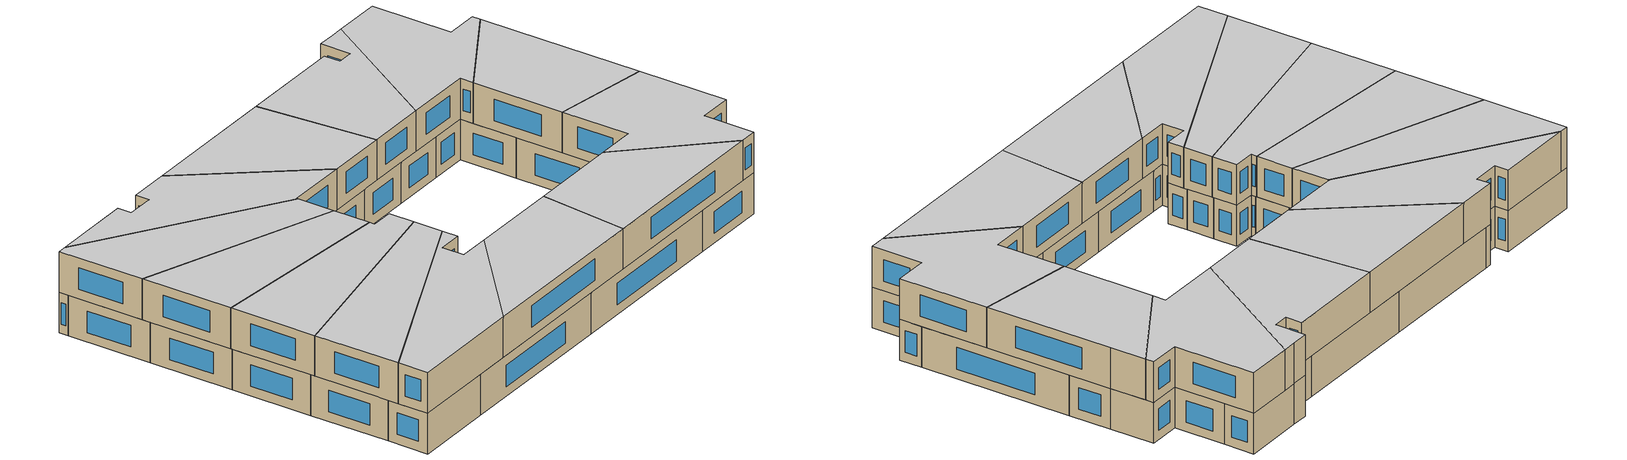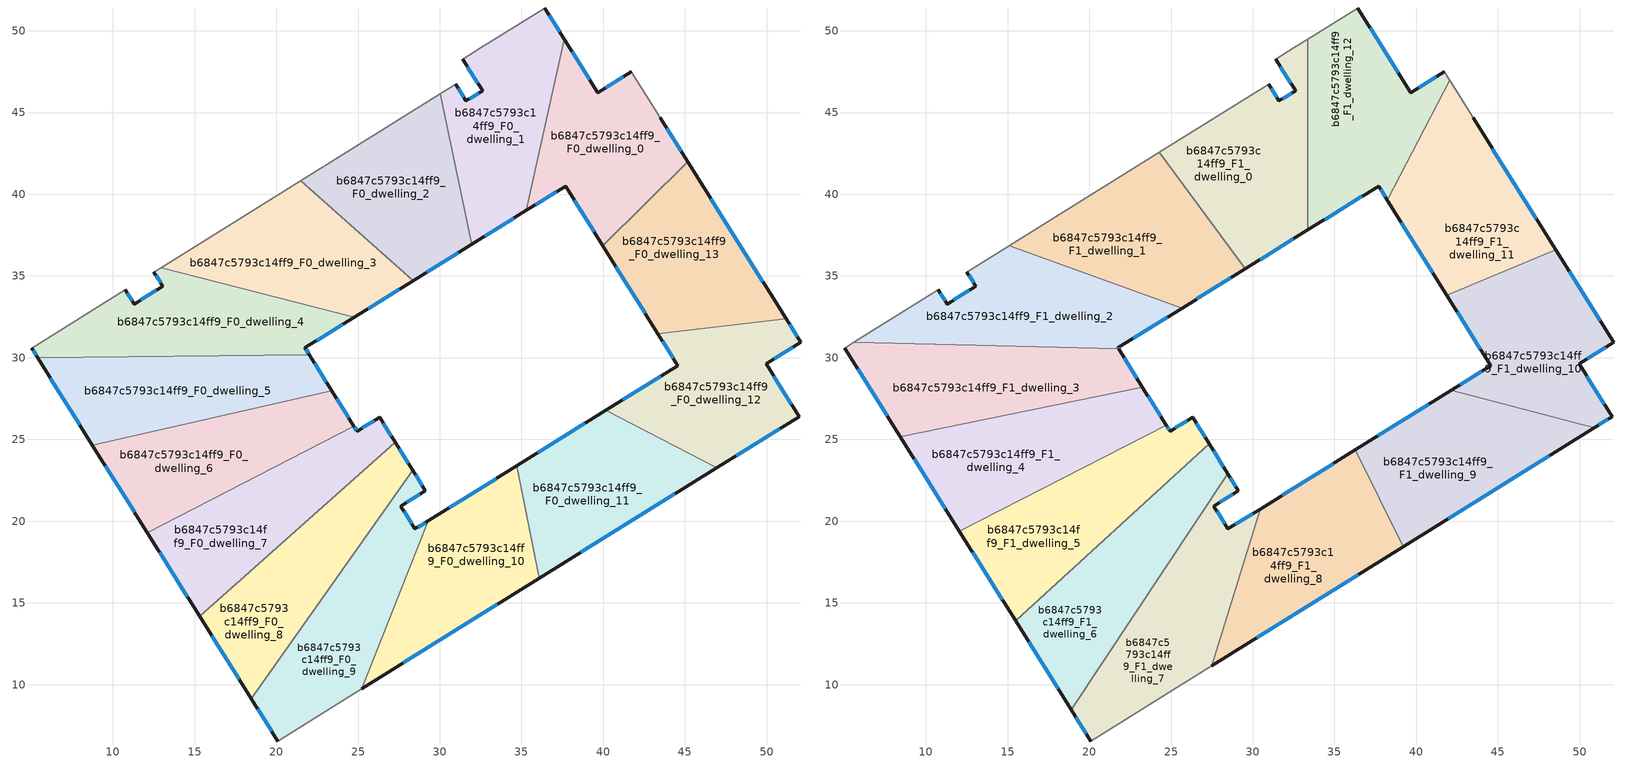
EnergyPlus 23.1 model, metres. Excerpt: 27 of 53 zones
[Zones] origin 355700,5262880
b6847c5793c14ff9_F0_dwelling_0
 floor ground (EU_floor_Construction): 41.71,47.49 43.48,44.68 45.17,41.99 39.98,36.84 37.69,40.5 35.31,39.02 37.62,49.5 39.67,46.22 z0
 wall outside (EU_wall_Construction): 45.17,41.99 43.48,44.68 / 35.31,39.02 37.69,40.5 39.98,36.84 / 41.71,47.49 39.67,46.22 37.62,49.5 z0:3
 wall adiabatic (EU_wall_Construction): 43.48,44.68 41.71,47.49 z0:3
 wall to b6847c5793c14ff9_F0_dwelling_13 (EU_wall_Construction): 39.98,36.84 45.17,41.99 z0:3
 wall to b6847c5793c14ff9_F0_dwelling_1 (EU_wall_Construction): 37.62,49.5 35.31,39.02 z0:3
 window (EU_Window_Construction): 44.77,42.62 43.88,44.05 / 38.23,39.64 39.45,37.7 / 35.87,39.37 37.13,40.15 / 39.19,46.99 38.1,48.73 / 41.23,47.2 40.15,46.52 z0.7:2.3
b6847c5793c14ff9_F0_dwelling_1
 floor ground (EU_floor_Construction): 36.43,51.39 37.62,49.5 35.31,39.02 31.97,36.94 30.02,46.13 30.97,46.72 31.61,45.71 32.62,46.33 31.4,48.27 32.52,48.96 z0
 wall outside (EU_wall_Construction): 31.4,48.27 32.62,46.33 31.61,45.71 30.97,46.72 / 37.62,49.5 36.43,51.39 / 31.97,36.94 35.31,39.02 z0:3
 wall adiabatic (EU_wall_Construction): 36.43,51.39 32.52,48.96 31.4,48.27 / 30.97,46.72 30.02,46.13 z0:3
 wall to b6847c5793c14ff9_F0_dwelling_2 (EU_wall_Construction): 30.02,46.13 31.97,36.94 z0:3
 window (EU_Window_Construction): 32.38,46.18 31.84,45.85 / 31.68,47.81 32.33,46.78 / 37.34,49.94 36.71,50.95 / 32.75,37.43 34.52,38.53 / 31.46,45.95 31.12,46.49 z0.7:2.3
b6847c5793c14ff9_F0_dwelling_10
 floor ground (EU_floor_Construction): 34.73,23.4 36.08,16.5 25.22,9.74 29.31,20.04 z0
 wall outside (EU_wall_Construction): 34.73,23.4 29.31,20.04 / 25.22,9.74 36.08,16.5 z0:3
 wall to b6847c5793c14ff9_F0_dwelling_11 (EU_wall_Construction): 36.08,16.5 34.73,23.4 z0:3
 wall to b6847c5793c14ff9_F0_dwelling_9 (EU_wall_Construction): 29.31,20.04 25.22,9.74 z0:3
 window (EU_Window_Construction): 33.45,22.61 30.58,20.82 / 27.77,11.33 33.53,14.91 z0.7:2.3
b6847c5793c14ff9_F0_dwelling_11
 floor ground (EU_floor_Construction): 46.94,23.26 36.08,16.5 34.73,23.4 40.16,26.77 z0
 wall outside (EU_wall_Construction): 40.16,26.77 34.73,23.4 / 36.08,16.5 46.94,23.26 z0:3
 wall to b6847c5793c14ff9_F0_dwelling_12 (EU_wall_Construction): 46.94,23.26 40.16,26.77 z0:3
 window (EU_Window_Construction): 38.88,25.98 36,24.19 / 38.63,18.09 44.39,21.67 z0.7:2.3
 ceiling adiabatic (EU_roof_Construction): 46.94,23.26 40.16,26.77 36.28,24.37 39.2,18.44 z3
b6847c5793c14ff9_F0_dwelling_12
 floor ground (EU_floor_Construction): 51.19,32.38 52.09,30.94 49.97,29.62 51.99,26.4 46.94,23.26 40.16,26.77 44.57,29.51 43.35,31.46 z0
 wall outside (EU_wall_Construction): 46.94,23.26 51.99,26.4 49.97,29.62 52.09,30.94 51.19,32.38 / 43.35,31.46 44.57,29.51 40.16,26.77 z0:3
 wall to b6847c5793c14ff9_F0_dwelling_13 (EU_wall_Construction): 51.19,32.38 43.35,31.46 z0:3
 window (EU_Window_Construction): 51.51,27.16 50.45,28.87 / 48.13,24 50.8,25.66 / 43.53,28.87 41.19,27.41 / 43.64,31 44.28,29.97 / 51.88,31.28 51.4,32.04 / 50.47,29.93 51.59,30.63 z0.7:2.3
 ceiling adiabatic (EU_roof_Construction): 50.9,25.73 42.14,28 40.16,26.77 46.94,23.26 z3
b6847c5793c14ff9_F0_dwelling_13
 floor ground (EU_floor_Construction): 45.17,41.99 51.19,32.38 43.35,31.46 39.98,36.84 z0
 wall outside (EU_wall_Construction): 39.98,36.84 43.35,31.46 / 51.19,32.38 45.17,41.99 z0:3
 window (EU_Window_Construction): 40.77,35.57 42.56,32.72 / 49.77,34.64 46.58,39.73 z0.7:2.3
b6847c5793c14ff9_F0_dwelling_2
 floor ground (EU_floor_Construction): 30.02,46.13 31.97,36.94 28.37,34.71 21.48,40.82 z0
 wall outside (EU_wall_Construction): 28.37,34.71 31.97,36.94 z0:3
 wall adiabatic (EU_wall_Construction): 30.02,46.13 21.48,40.82 z0:3
 wall to b6847c5793c14ff9_F0_dwelling_3 (EU_wall_Construction): 21.49,40.82 28.37,34.71 z0:3
 window (EU_Window_Construction): 29.22,35.24 31.12,36.42 z0.7:2.3
 ceiling adiabatic (EU_roof_Construction): 31.97,36.94 30.02,46.13 21.48,40.82 28.37,34.71 z3
b6847c5793c14ff9_F0_dwelling_3
 floor ground (EU_floor_Construction): 28.37,34.71 24.77,32.48 12.95,35.5 21.48,40.82 z0
 wall outside (EU_wall_Construction): 24.77,32.48 28.37,34.71 z0:3
 wall to b6847c5793c14ff9_F0_dwelling_4 (EU_wall_Construction): 12.95,35.5 24.77,32.48 z0:3
 wall adiabatic (EU_wall_Construction): 21.48,40.82 12.95,35.5 z0:3
 window (EU_Window_Construction): 25.62,33 27.53,34.19 z0.7:2.3
b6847c5793c14ff9_F0_dwelling_4
 floor ground (EU_floor_Construction): 24.77,32.48 21.75,30.61 22.03,30.17 5.4,30.01 5.03,30.58 10.76,34.15 11.3,33.28 13.06,34.37 12.52,35.24 12.95,35.5 z0
 wall outside (EU_wall_Construction): 22.03,30.17 21.75,30.61 24.77,32.48 / 5.03,30.58 5.4,30.01 / 12.52,35.24 13.06,34.37 11.3,33.28 10.76,34.15 z0:3
 wall adiabatic (EU_wall_Construction): 12.95,35.5 12.52,35.24 / 10.76,34.15 5.03,30.58 z0:3
 wall to b6847c5793c14ff9_F0_dwelling_5 (EU_wall_Construction): 5.4,30.01 22.03,30.17 z0:3
 window (EU_Window_Construction): 22.46,31.05 24.06,32.04 / 21.96,30.27 21.82,30.5 / 5.12,30.45 5.31,30.15 / 11.17,33.48 10.89,33.94 / 12.65,34.11 11.71,33.53 / 12.65,35.03 12.93,34.57 z0.7:2.3
b6847c5793c14ff9_F0_dwelling_5
 floor ground (EU_floor_Construction): 22.03,30.17 23.39,27.99 8.76,24.65 5.4,30.01 z0
 wall outside (EU_wall_Construction): 23.39,27.99 22.03,30.17 / 5.4,30.01 8.76,24.65 z0:3
 wall to b6847c5793c14ff9_F0_dwelling_6 (EU_wall_Construction): 8.76,24.65 23.39,27.99 z0:3
 window (EU_Window_Construction): 23.07,28.5 22.35,29.66 / 6.18,28.75 7.97,25.91 z0.7:2.3
b6847c5793c14ff9_F0_dwelling_6
 floor ground (EU_floor_Construction): 23.39,27.99 24.75,25.82 12.11,19.29 8.76,24.65 z0
 wall outside (EU_wall_Construction): 24.75,25.82 23.39,27.99 / 8.76,24.65 12.11,19.29 z0:3
 wall to b6847c5793c14ff9_F0_dwelling_7 (EU_wall_Construction): 12.11,19.29 24.75,25.82 z0:3
 window (EU_Window_Construction): 24.43,26.33 23.71,27.48 / 9.54,23.39 11.33,20.55 z0.7:2.3
b6847c5793c14ff9_F0_dwelling_7
 floor ground (EU_floor_Construction): 26.32,26.36 27.27,24.84 15.31,14.19 12.11,19.29 24.75,25.82 24.94,25.5 z0
 wall outside (EU_wall_Construction): 27.27,24.84 26.32,26.36 24.94,25.5 24.75,25.82 / 12.11,19.29 15.31,14.19 z0:3
 wall to b6847c5793c14ff9_F0_dwelling_8 (EU_wall_Construction): 15.31,14.19 27.27,24.84 z0:3
 window (EU_Window_Construction): 24.9,25.57 24.79,25.74 / 26,26.16 25.27,25.7 / 27.05,25.2 26.54,26 / 12.87,18.09 14.56,15.39 z0.7:2.3
b6847c5793c14ff9_F0_dwelling_8
 floor ground (EU_floor_Construction): 27.27,24.84 28.34,23.13 18.48,9.13 15.31,14.19 z0
 wall outside (EU_wall_Construction): 28.34,23.13 27.27,24.84 / 15.31,14.19 18.48,9.13 z0:3
 wall to b6847c5793c14ff9_F0_dwelling_9 (EU_wall_Construction): 18.48,9.13 28.34,23.13 z0:3
 window (EU_Window_Construction): 28.09,23.53 27.52,24.44 / 16.05,13 17.73,10.32 z0.7:2.3
b6847c5793c14ff9_F0_dwelling_9
 floor ground (EU_floor_Construction): 28.34,23.13 29.13,21.86 27.61,20.92 28.48,19.52 29.31,20.04 25.22,9.74 20.1,6.55 18.48,9.13 z0
 wall outside (EU_wall_Construction): 29.31,20.04 28.48,19.52 27.61,20.92 29.13,21.86 28.34,23.13 / 18.48,9.13 20.1,6.55 z0:3
 wall adiabatic (EU_wall_Construction): 20.1,6.55 25.22,9.74 z0:3
 window (EU_Window_Construction): 28.94,22.16 28.52,22.83 / 27.97,21.14 28.77,21.64 / 28.28,19.85 27.82,20.59 / 29.12,19.91 28.68,19.64 / 18.86,8.53 19.72,7.16 z0.7:2.3
b6847c5793c14ff9_F1_dwelling_0
 floor adiabatic (EU_floor_Construction): 30.02,46.13 31.96,36.94 29.55,35.45 24.28,42.56 z3
 floor to b6847c5793c14ff9_F0_dwelling_1 (EU_floor_Construction): 33.38,49.49 33.38,37.82 31.96,36.94 30.02,46.13 30.97,46.72 31.61,45.71 32.62,46.33 31.4,48.27 32.52,48.96 z3
 wall outside (EU_wall_Construction): 31.4,48.27 32.62,46.33 31.61,45.71 30.97,46.72 / 29.55,35.45 33.38,37.82 z3:6
 wall adiabatic (EU_wall_Construction): 33.38,49.49 32.52,48.96 31.4,48.27 / 30.97,46.72 24.28,42.56 z3:6
 wall to b6847c5793c14ff9_F1_dwelling_12 (EU_wall_Construction): 33.38,37.82 33.38,49.49 z3:6
 wall to b6847c5793c14ff9_F1_dwelling_1 (EU_wall_Construction): 24.28,42.56 29.55,35.45 z3:6
 window (EU_Window_Construction): 32.38,46.18 31.84,45.85 / 31.68,47.81 32.33,46.78 / 30.45,36 32.48,37.26 / 31.46,45.95 31.12,46.49 z3.7:5.3
 ceiling to b6847c5793c14ff9_F2_dwelling_0 (EU_floor_Construction): 33.38,37.82 33.38,49.49 32.52,48.96 31.4,48.27 32.62,46.33 31.61,45.71 30.97,46.72 24.28,42.56 29.55,35.45 z6
b6847c5793c14ff9_F1_dwelling_1
 floor to b6847c5793c14ff9_F0_dwelling_3 (EU_floor_Construction): 28.37,34.71 25.68,33.04 15.09,36.84 21.49,40.82 z3
 floor adiabatic (EU_floor_Construction): 24.28,42.56 29.55,35.45 28.37,34.71 21.49,40.82 z3
 wall outside (EU_wall_Construction): 25.68,33.04 29.55,35.45 z3:6
 wall to b6847c5793c14ff9_F1_dwelling_2 (EU_wall_Construction): 15.09,36.84 25.68,33.04 z3:6
 wall adiabatic (EU_wall_Construction): 24.28,42.56 15.09,36.84 z3:6
 window (EU_Window_Construction): 26.59,33.6 28.64,34.88 z3.7:5.3
 ceiling to b6847c5793c14ff9_F2_dwelling_1 (EU_floor_Construction): 29.55,35.45 24.28,42.56 15.09,36.84 25.68,33.04 z6
b6847c5793c14ff9_F1_dwelling_10
 floor to b6847c5793c14ff9_F0_dwelling_12 (EU_floor_Construction): 51.19,32.38 52.09,30.94 49.97,29.62 51.99,26.4 50.9,25.73 42.14,28 44.57,29.51 43.35,31.46 z3
 floor to b6847c5793c14ff9_F0_dwelling_13 (EU_floor_Construction): 48.53,36.62 51.19,32.38 43.35,31.46 41.87,33.83 z3
 wall outside (EU_wall_Construction): 50.9,25.73 51.99,26.4 49.97,29.62 52.09,30.94 48.53,36.62 / 41.86,33.83 44.57,29.51 42.14,28 z3:6
 wall to b6847c5793c14ff9_F1_dwelling_9 (EU_wall_Construction): 42.14,28 50.9,25.73 z3:6
 wall to b6847c5793c14ff9_F1_dwelling_11 (EU_wall_Construction): 48.53,36.62 41.86,33.83 z3:6
 window (EU_Window_Construction): 51.51,27.16 50.45,28.87 / 51.16,25.89 51.73,26.24 / 44,29.16 42.71,28.36 / 42.5,32.81 43.93,30.52 / 51.26,32.27 49.37,35.28 / 50.47,29.93 51.59,30.63 z3.7:5.3
 ceiling to b6847c5793c14ff9_F2_dwelling_10 (EU_floor_Construction): 51.99,26.4 49.97,29.62 52.09,30.94 48.53,36.62 41.86,33.83 44.57,29.51 42.14,28 50.9,25.73 z6
b6847c5793c14ff9_F1_dwelling_11
 floor to b6847c5793c14ff9_F0_dwelling_0 (EU_floor_Construction): 43.48,44.68 45.17,41.99 39.98,36.84 38.24,39.63 42.05,46.96 z3
 floor to b6847c5793c14ff9_F0_dwelling_13 (EU_floor_Construction): 45.17,41.99 48.53,36.62 41.87,33.83 39.98,36.84 z3
 wall outside (EU_wall_Construction): 38.24,39.63 41.86,33.83 / 48.53,36.62 43.48,44.68 z3:6
 wall to b6847c5793c14ff9_F1_dwelling_12 (EU_wall_Construction): 42.05,46.96 38.24,39.63 z3:6
 wall adiabatic (EU_wall_Construction): 43.48,44.68 42.05,46.96 z3:6
 window (EU_Window_Construction): 39.09,38.27 41.01,35.19 / 47.35,38.51 44.67,42.79 z3.7:5.3
 ceiling to b6847c5793c14ff9_F2_dwelling_11 (EU_floor_Construction): 48.53,36.62 43.48,44.68 42.05,46.96 38.24,39.63 41.86,33.83 z6
b6847c5793c14ff9_F1_dwelling_12
 floor to b6847c5793c14ff9_F0_dwelling_1 (EU_floor_Construction): 36.43,51.39 37.62,49.49 35.31,39.02 33.38,37.82 33.38,49.49 z3
 floor to b6847c5793c14ff9_F0_dwelling_0 (EU_floor_Construction): 41.71,47.49 42.05,46.96 38.24,39.63 37.69,40.5 35.31,39.02 37.62,49.49 39.67,46.22 z3
 wall outside (EU_wall_Construction): 41.71,47.49 39.67,46.22 36.43,51.39 / 33.38,37.82 37.69,40.5 38.24,39.63 z3:6
 wall adiabatic (EU_wall_Construction): 42.05,46.96 41.71,47.49 / 36.43,51.39 33.38,49.49 z3:6
 window (EU_Window_Construction): 41.23,47.2 40.15,46.52 / 37.82,40.29 38.11,39.83 / 34.39,38.45 36.68,39.87 / 38.91,47.44 37.19,50.18 z3.7:5.3
 ceiling to b6847c5793c14ff9_F2_dwelling_12 (EU_floor_Construction): 38.24,39.63 42.05,46.96 41.71,47.49 39.67,46.22 36.43,51.39 33.38,49.49 33.38,37.82 37.69,40.5 z6
b6847c5793c14ff9_F1_dwelling_2
 floor to b6847c5793c14ff9_F0_dwelling_4 (EU_floor_Construction): 24.77,32.48 21.75,30.61 21.79,30.55 5.6,30.94 10.76,34.15 11.3,33.28 13.06,34.37 12.52,35.24 12.95,35.5 z3
 floor to b6847c5793c14ff9_F0_dwelling_3 (EU_floor_Construction): 25.68,33.04 24.77,32.48 12.95,35.5 15.09,36.84 z3
 wall outside (EU_wall_Construction): 21.79,30.55 21.75,30.61 25.68,33.04 / 12.52,35.24 13.06,34.37 11.3,33.28 10.76,34.15 z3:6
 wall adiabatic (EU_wall_Construction): 15.09,36.84 12.52,35.24 / 10.76,34.15 5.6,30.94 z3:6
 wall to b6847c5793c14ff9_F1_dwelling_3 (EU_wall_Construction): 5.6,30.94 21.79,30.55 z3:6
 window (EU_Window_Construction): 22.68,31.18 24.76,32.47 / 21.78,30.56 21.76,30.59 / 11.17,33.48 10.89,33.94 / 12.65,34.11 11.71,33.53 / 12.65,35.03 12.93,34.57 z3.7:5.3
 ceiling to b6847c5793c14ff9_F2_dwelling_2 (EU_floor_Construction): 25.68,33.04 15.09,36.84 12.52,35.24 13.06,34.37 11.3,33.28 10.76,34.15 5.6,30.94 21.79,30.55 21.75,30.61 z6
b6847c5793c14ff9_F1_dwelling_3
 floor to b6847c5793c14ff9_F0_dwelling_5 (EU_floor_Construction): 22.03,30.17 23.25,28.21 8.43,25.17 5.4,30.01 z3
 floor to b6847c5793c14ff9_F0_dwelling_4 (EU_floor_Construction): 21.79,30.55 22.03,30.17 5.4,30.01 5.03,30.58 5.6,30.94 z3
 wall outside (EU_wall_Construction): 23.25,28.21 21.79,30.55 / 5.03,30.58 8.43,25.17 z3:6
 wall to b6847c5793c14ff9_F1_dwelling_4 (EU_wall_Construction): 8.43,25.17 23.25,28.21 z3:6
 wall adiabatic (EU_wall_Construction): 5.6,30.94 5.03,30.58 z3:6
 window (EU_Window_Construction): 22.91,28.76 22.13,30 / 5.83,29.31 7.63,26.44 z3.7:5.3
 ceiling to b6847c5793c14ff9_F2_dwelling_3 (EU_floor_Construction): 23.25,28.21 21.79,30.55 5.6,30.94 5.03,30.58 8.43,25.17 z6
b6847c5793c14ff9_F1_dwelling_4
 floor to b6847c5793c14ff9_F0_dwelling_6 (EU_floor_Construction): 23.39,27.99 24.72,25.86 12.05,19.4 8.76,24.65 z3
 floor to b6847c5793c14ff9_F0_dwelling_5 (EU_floor_Construction): 23.25,28.21 23.39,27.99 8.76,24.65 8.43,25.17 z3
 wall outside (EU_wall_Construction): 24.72,25.86 23.25,28.21 / 8.43,25.17 12.05,19.4 z3:6
 wall to b6847c5793c14ff9_F1_dwelling_5 (EU_wall_Construction): 12.05,19.4 24.72,25.86 z3:6
 window (EU_Window_Construction): 24.37,26.41 23.6,27.65 / 9.28,23.81 11.2,20.75 z3.7:5.3
 ceiling to b6847c5793c14ff9_F2_dwelling_4 (EU_floor_Construction): 24.72,25.86 23.25,28.21 8.43,25.17 12.05,19.4 z6
b6847c5793c14ff9_F1_dwelling_5
 floor to b6847c5793c14ff9_F0_dwelling_7 (EU_floor_Construction): 26.32,26.36 27.27,24.84 15.31,14.19 12.11,19.29 24.75,25.82 24.94,25.5 z3
 floor to b6847c5793c14ff9_F0_dwelling_6 (EU_floor_Construction): 24.72,25.86 24.75,25.82 12.11,19.29 12.05,19.4 z3
 floor to b6847c5793c14ff9_F0_dwelling_8 (EU_floor_Construction): 27.27,24.84 27.33,24.74 15.49,13.91 15.31,14.19 z3
 wall outside (EU_wall_Construction): 27.33,24.74 26.32,26.36 24.94,25.5 24.72,25.86 / 12.05,19.4 15.49,13.91 z3:6
 wall to b6847c5793c14ff9_F1_dwelling_6 (EU_wall_Construction): 15.49,13.91 27.33,24.74 z3:6
 window (EU_Window_Construction): 24.89,25.59 24.77,25.78 / 26,26.16 25.27,25.7 / 27.09,25.12 26.56,25.98 / 12.86,18.11 14.68,15.19 z3.7:5.3
 ceiling to b6847c5793c14ff9_F2_dwelling_5 (EU_floor_Construction): 27.33,24.74 26.32,26.36 24.94,25.5 24.72,25.86 12.05,19.4 15.49,13.91 z6
b6847c5793c14ff9_F1_dwelling_6
 floor to b6847c5793c14ff9_F0_dwelling_8 (EU_floor_Construction): 27.33,24.74 28.34,23.13 18.48,9.13 15.49,13.91 z3
 floor to b6847c5793c14ff9_F0_dwelling_9 (EU_floor_Construction): 28.34,23.13 28.48,22.9 18.9,8.46 18.48,9.13 z3
 wall outside (EU_wall_Construction): 28.48,22.9 27.33,24.74 / 15.49,13.91 18.9,8.46 z3:6
 wall to b6847c5793c14ff9_F1_dwelling_7 (EU_wall_Construction): 18.9,8.46 28.48,22.9 z3:6
 window (EU_Window_Construction): 28.21,23.33 27.6,24.31 / 16.29,12.63 18.1,9.74 z3.7:5.3
 ceiling to b6847c5793c14ff9_F2_dwelling_6 (EU_floor_Construction): 18.9,8.46 28.48,22.9 27.33,24.74 15.49,13.91 z6
b6847c5793c14ff9_F1_dwelling_7
 floor to b6847c5793c14ff9_F0_dwelling_9 (EU_floor_Construction): 28.48,22.9 29.13,21.86 27.61,20.92 28.48,19.52 29.31,20.03 25.22,9.74 20.1,6.55 18.9,8.46 z3
 floor to b6847c5793c14ff9_F0_dwelling_10 (EU_floor_Construction): 30.45,20.74 27.5,11.16 25.22,9.74 29.31,20.03 z3
 wall outside (EU_wall_Construction): 30.45,20.74 28.48,19.52 27.61,20.92 29.13,21.86 28.48,22.9 / 18.9,8.46 20.1,6.55 z3:6
 wall to b6847c5793c14ff9_F1_dwelling_8 (EU_wall_Construction): 27.5,11.16 30.45,20.74 z3:6
 wall adiabatic (EU_wall_Construction): 20.1,6.55 27.5,11.16 z3:6
 window (EU_Window_Construction): 28.98,22.11 28.63,22.65 / 27.97,21.14 28.77,21.64 / 28.28,19.85 27.82,20.59 / 29.99,20.45 28.94,19.81 / 19.18,8.01 19.82,7 z3.7:5.3
 ceiling to b6847c5793c14ff9_F2_dwelling_7 (EU_floor_Construction): 27.5,11.16 30.45,20.74 28.48,19.52 27.61,20.92 29.13,21.86 28.48,22.9 18.9,8.46 20.1,6.55 z6
b6847c5793c14ff9_F1_dwelling_8
 floor to b6847c5793c14ff9_F0_dwelling_10 (EU_floor_Construction): 34.73,23.4 36.08,16.5 27.5,11.16 30.45,20.74 z3
 floor to b6847c5793c14ff9_F0_dwelling_11 (EU_floor_Construction): 36.28,24.37 39.2,18.44 36.08,16.5 34.73,23.4 z3
 wall outside (EU_wall_Construction): 36.28,24.37 30.45,20.74 / 27.5,11.16 39.2,18.44 z3:6
 wall to b6847c5793c14ff9_F1_dwelling_9 (EU_wall_Construction): 39.2,18.44 36.28,24.37 z3:6
 window (EU_Window_Construction): 34.91,23.52 31.82,21.59 / 30.25,12.87 36.45,16.73 z3.7:5.3
 ceiling to b6847c5793c14ff9_F2_dwelling_8 (EU_floor_Construction): 39.2,18.44 36.28,24.37 30.45,20.74 27.5,11.16 z6
b6847c5793c14ff9_F1_dwelling_9
 floor adiabatic (EU_floor_Construction): 50.9,25.73 39.2,18.44 36.28,24.37 42.14,28 z3
 wall outside (EU_wall_Construction): 42.14,28 36.28,24.37 / 39.2,18.44 50.9,25.73 z3:6
 window (EU_Window_Construction): 40.76,27.15 37.66,25.22 / 41.95,20.15 48.15,24.02 z3.7:5.3
 ceiling to b6847c5793c14ff9_F2_dwelling_9 (EU_floor_Construction): 50.9,25.73 42.14,28 36.28,24.37 39.2,18.44 z6
[Building]
EU S2 Campaign: North Axis=0; Terrain=City; Solar Distribution=FullExterior
[Site:Location]
Budapest.Ferenc.Liszt.Intl.AP: Latitude=47.437; Longitude=19.256; Time Zone=1; Elevation=185
[SizingPeriod:WeatherFileDays]
AnnualSizingPeriod: Begin Month=1; Begin Day of Month=1; End Month=12; End Day of Month=31; Day of Week for Start Day=Monday; Use Weather File Daylight Saving Period=No; Use Weather File Rain and Snow Indicators=No
[MATERIAL]
EU_InternalMass_Material: Roughness=MediumRough; Thickness=0.1; Conductivity=1; Density=1800; Specific Heat=900; Thermal Absorptance=0.9; Solar Absorptance=0.7; Visible Absorptance=0.7
[MATERIAL:NOMASS] Roughness=MediumRough; Thermal Absorptance=0.9; Solar Absorptance=0.7; Visible Absorptance=0.7
Name | Thermal Resistance
EU_wall_NoMass | 0.832559
EU_roof_NoMass | 1.39638
EU_floor_NoMass | 0.872794
[WINDOWMATERIAL:SIMPLEGLAZINGSYSTEM]
EU_Window_SimpleGlazing: UFactor=2.79869; Solar Heat Gain Coefficient=0.75; Visible Transmittance=0.75
[CONSTRUCTION]
EU_wall_Construction: EU_wall_NoMass
EU_roof_Construction: EU_roof_NoMass
EU_floor_Construction: EU_floor_NoMass
EU_Window_Construction: EU_Window_SimpleGlazing
EU_InternalMass_Construction: EU_InternalMass_Material
[ZONE] Type=1; Multiplier=1; Ceiling Height=autocalculate; Floor Area=autocalculate; Part of Total Floor Area=Yes
Name | Volume
b6847c5793c14ff9_F0_dwelling_0 | 189.099
b6847c5793c14ff9_F1_dwelling_0; b6847c5793c14ff9_F1_dwelling_10; b6847c5793c14ff9_F1_dwelling_5 | 203.65
b6847c5793c14ff9_F0_dwelling_1 | 189.118
b6847c5793c14ff9_F1_dwelling_1 | 203.659
b6847c5793c14ff9_F0_dwelling_10 | 189.131
b6847c5793c14ff9_F0_dwelling_11 | 189.09
b6847c5793c14ff9_F1_dwelling_11 | 203.651
b6847c5793c14ff9_F0_dwelling_12 | 189.101
b6847c5793c14ff9_F1_dwelling_12 | 203.661
b6847c5793c14ff9_F0_dwelling_13 | 189.104
b6847c5793c14ff9_F0_dwelling_2 | 189.095
b6847c5793c14ff9_F1_dwelling_2 | 203.657
b6847c5793c14ff9_F0_dwelling_3 | 189.108
b6847c5793c14ff9_F1_dwelling_3 | 203.655
b6847c5793c14ff9_F0_dwelling_4 | 189.093
b6847c5793c14ff9_F1_dwelling_4 | 203.646
b6847c5793c14ff9_F0_dwelling_5 | 189.129
b6847c5793c14ff9_F0_dwelling_6 | 189.085
b6847c5793c14ff9_F1_dwelling_6 | 203.64
b6847c5793c14ff9_F0_dwelling_7 | 189.112
b6847c5793c14ff9_F1_dwelling_7 | 203.663
b6847c5793c14ff9_F0_dwelling_8 | 189.103
b6847c5793c14ff9_F1_dwelling_8 | 203.652
b6847c5793c14ff9_F0_dwelling_9 | 189.12
b6847c5793c14ff9_F1_dwelling_9 | 203.648
[INTERNALMASS] Construction=EU_InternalMass_Construction
Name | Zone or ZoneList | Surface Area
b6847c5793c14ff9_F0_dwelling_0_EU_InternalMass | b6847c5793c14ff9_F0_dwelling_0 | 63.0332
b6847c5793c14ff9_F0_dwelling_1_EU_InternalMass | b6847c5793c14ff9_F0_dwelling_1 | 63.0394
b6847c5793c14ff9_F0_dwelling_2_EU_InternalMass | b6847c5793c14ff9_F0_dwelling_2 | 63.0316
b6847c5793c14ff9_F0_dwelling_3_EU_InternalMass | b6847c5793c14ff9_F0_dwelling_3 | 63.0362
b6847c5793c14ff9_F0_dwelling_4_EU_InternalMass | b6847c5793c14ff9_F0_dwelling_4 | 63.0309
b6847c5793c14ff9_F0_dwelling_5_EU_InternalMass | b6847c5793c14ff9_F0_dwelling_5 | 63.0427
b6847c5793c14ff9_F0_dwelling_6_EU_InternalMass | b6847c5793c14ff9_F0_dwelling_6 | 63.028
b6847c5793c14ff9_F0_dwelling_7_EU_InternalMass | b6847c5793c14ff9_F0_dwelling_7 | 63.0374
b6847c5793c14ff9_F0_dwelling_8_EU_InternalMass | b6847c5793c14ff9_F0_dwelling_8 | 63.0344
b6847c5793c14ff9_F0_dwelling_9_EU_InternalMass | b6847c5793c14ff9_F0_dwelling_9 | 63.0402
b6847c5793c14ff9_F0_dwelling_10_EU_InternalMass | b6847c5793c14ff9_F0_dwelling_10 | 63.0436
b6847c5793c14ff9_F0_dwelling_11_EU_InternalMass | b6847c5793c14ff9_F0_dwelling_11 | 63.0299
b6847c5793c14ff9_F0_dwelling_12_EU_InternalMass | b6847c5793c14ff9_F0_dwelling_12 | 63.0336
b6847c5793c14ff9_F0_dwelling_13_EU_InternalMass | b6847c5793c14ff9_F0_dwelling_13 | 63.0346
b6847c5793c14ff9_F1_dwelling_0_EU_InternalMass | b6847c5793c14ff9_F1_dwelling_0 | 67.8833
b6847c5793c14ff9_F1_dwelling_1_EU_InternalMass | b6847c5793c14ff9_F1_dwelling_1 | 67.8865
b6847c5793c14ff9_F1_dwelling_2_EU_InternalMass | b6847c5793c14ff9_F1_dwelling_2 | 67.8858
b6847c5793c14ff9_F1_dwelling_3_EU_InternalMass | b6847c5793c14ff9_F1_dwelling_3 | 67.8851
b6847c5793c14ff9_F1_dwelling_4_EU_InternalMass | b6847c5793c14ff9_F1_dwelling_4 | 67.8817
b6847c5793c14ff9_F1_dwelling_5_EU_InternalMass | b6847c5793c14ff9_F1_dwelling_5 | 67.8834
b6847c5793c14ff9_F1_dwelling_6_EU_InternalMass | b6847c5793c14ff9_F1_dwelling_6 | 67.8801
b6847c5793c14ff9_F1_dwelling_7_EU_InternalMass | b6847c5793c14ff9_F1_dwelling_7 | 67.8875
b6847c5793c14ff9_F1_dwelling_8_EU_InternalMass | b6847c5793c14ff9_F1_dwelling_8 | 67.8842
b6847c5793c14ff9_F1_dwelling_9_EU_InternalMass | b6847c5793c14ff9_F1_dwelling_9 | 67.8828
b6847c5793c14ff9_F1_dwelling_10_EU_InternalMass | b6847c5793c14ff9_F1_dwelling_10 | 67.8831
b6847c5793c14ff9_F1_dwelling_11_EU_InternalMass | b6847c5793c14ff9_F1_dwelling_11 | 67.8837
b6847c5793c14ff9_F1_dwelling_12_EU_InternalMass | b6847c5793c14ff9_F1_dwelling_12 | 67.8872
[OTHEREQUIPMENT] Fuel Type=Electricity; Design Level Calculation Method=Watts/Area; Power per Zone Floor Area=1; Fraction Latent=0; Fraction Radiant=0; Fraction Lost=0; Carbon Dioxide Generation Rate=0; EndUse Subcategory=EU_Step8_InternalGains
Name | Zone or ZoneList or Space or SpaceList | Schedule
EU_Step8_InternalGain_b6847c5793c14ff9_F0_dwelling_0_f000 | b6847c5793c14ff9_F0_dwelling_0 | EU_Step8_GainSchedule_b6847c5793c14ff9_F0_dwelling_0_f000
EU_Step8_InternalGain_b6847c5793c14ff9_F0_dwelling_1_f000 | b6847c5793c14ff9_F0_dwelling_1 | EU_Step8_GainSchedule_b6847c5793c14ff9_F0_dwelling_1_f000
EU_Step8_InternalGain_b6847c5793c14ff9_F0_dwelling_2_f000 | b6847c5793c14ff9_F0_dwelling_2 | EU_Step8_GainSchedule_b6847c5793c14ff9_F0_dwelling_2_f000
EU_Step8_InternalGain_b6847c5793c14ff9_F0_dwelling_3_f000 | b6847c5793c14ff9_F0_dwelling_3 | EU_Step8_GainSchedule_b6847c5793c14ff9_F0_dwelling_3_f000
EU_Step8_InternalGain_b6847c5793c14ff9_F0_dwelling_4_f000 | b6847c5793c14ff9_F0_dwelling_4 | EU_Step8_GainSchedule_b6847c5793c14ff9_F0_dwelling_4_f000
EU_Step8_InternalGain_b6847c5793c14ff9_F0_dwelling_5_f000 | b6847c5793c14ff9_F0_dwelling_5 | EU_Step8_GainSchedule_b6847c5793c14ff9_F0_dwelling_5_f000
EU_Step8_InternalGain_b6847c5793c14ff9_F0_dwelling_6_f000 | b6847c5793c14ff9_F0_dwelling_6 | EU_Step8_GainSchedule_b6847c5793c14ff9_F0_dwelling_6_f000
EU_Step8_InternalGain_b6847c5793c14ff9_F0_dwelling_7_f000 | b6847c5793c14ff9_F0_dwelling_7 | EU_Step8_GainSchedule_b6847c5793c14ff9_F0_dwelling_7_f000
EU_Step8_InternalGain_b6847c5793c14ff9_F0_dwelling_8_f000 | b6847c5793c14ff9_F0_dwelling_8 | EU_Step8_GainSchedule_b6847c5793c14ff9_F0_dwelling_8_f000
EU_Step8_InternalGain_b6847c5793c14ff9_F0_dwelling_9_f000 | b6847c5793c14ff9_F0_dwelling_9 | EU_Step8_GainSchedule_b6847c5793c14ff9_F0_dwelling_9_f000
EU_Step8_InternalGain_b6847c5793c14ff9_F0_dwelling_10_f000 | b6847c5793c14ff9_F0_dwelling_10 | EU_Step8_GainSchedule_b6847c5793c14ff9_F0_dwelling_10_f000
EU_Step8_InternalGain_b6847c5793c14ff9_F0_dwelling_11_f000 | b6847c5793c14ff9_F0_dwelling_11 | EU_Step8_GainSchedule_b6847c5793c14ff9_F0_dwelling_11_f000
EU_Step8_InternalGain_b6847c5793c14ff9_F0_dwelling_12_f000 | b6847c5793c14ff9_F0_dwelling_12 | EU_Step8_GainSchedule_b6847c5793c14ff9_F0_dwelling_12_f000
EU_Step8_InternalGain_b6847c5793c14ff9_F0_dwelling_13_f000 | b6847c5793c14ff9_F0_dwelling_13 | EU_Step8_GainSchedule_b6847c5793c14ff9_F0_dwelling_13_f000
EU_Step8_InternalGain_b6847c5793c14ff9_F1_dwelling_0_f000 | b6847c5793c14ff9_F1_dwelling_0 | EU_Step8_GainSchedule_b6847c5793c14ff9_F1_dwelling_0_f000
EU_Step8_InternalGain_b6847c5793c14ff9_F1_dwelling_1_f000 | b6847c5793c14ff9_F1_dwelling_1 | EU_Step8_GainSchedule_b6847c5793c14ff9_F1_dwelling_1_f000
EU_Step8_InternalGain_b6847c5793c14ff9_F1_dwelling_2_f000 | b6847c5793c14ff9_F1_dwelling_2 | EU_Step8_GainSchedule_b6847c5793c14ff9_F1_dwelling_2_f000
EU_Step8_InternalGain_b6847c5793c14ff9_F1_dwelling_3_f000 | b6847c5793c14ff9_F1_dwelling_3 | EU_Step8_GainSchedule_b6847c5793c14ff9_F1_dwelling_3_f000
EU_Step8_InternalGain_b6847c5793c14ff9_F1_dwelling_4_f000 | b6847c5793c14ff9_F1_dwelling_4 | EU_Step8_GainSchedule_b6847c5793c14ff9_F1_dwelling_4_f000
EU_Step8_InternalGain_b6847c5793c14ff9_F1_dwelling_5_f000 | b6847c5793c14ff9_F1_dwelling_5 | EU_Step8_GainSchedule_b6847c5793c14ff9_F1_dwelling_5_f000
EU_Step8_InternalGain_b6847c5793c14ff9_F1_dwelling_6_f000 | b6847c5793c14ff9_F1_dwelling_6 | EU_Step8_GainSchedule_b6847c5793c14ff9_F1_dwelling_6_f000
EU_Step8_InternalGain_b6847c5793c14ff9_F1_dwelling_7_f000 | b6847c5793c14ff9_F1_dwelling_7 | EU_Step8_GainSchedule_b6847c5793c14ff9_F1_dwelling_7_f000
EU_Step8_InternalGain_b6847c5793c14ff9_F1_dwelling_8_f000 | b6847c5793c14ff9_F1_dwelling_8 | EU_Step8_GainSchedule_b6847c5793c14ff9_F1_dwelling_8_f000
EU_Step8_InternalGain_b6847c5793c14ff9_F1_dwelling_9_f000 | b6847c5793c14ff9_F1_dwelling_9 | EU_Step8_GainSchedule_b6847c5793c14ff9_F1_dwelling_9_f000
EU_Step8_InternalGain_b6847c5793c14ff9_F1_dwelling_10_f000 | b6847c5793c14ff9_F1_dwelling_10 | EU_Step8_GainSchedule_b6847c5793c14ff9_F1_dwelling_10_f000
EU_Step8_InternalGain_b6847c5793c14ff9_F1_dwelling_11_f000 | b6847c5793c14ff9_F1_dwelling_11 | EU_Step8_GainSchedule_b6847c5793c14ff9_F1_dwelling_11_f000
EU_Step8_InternalGain_b6847c5793c14ff9_F1_dwelling_12_f000 | b6847c5793c14ff9_F1_dwelling_12 | EU_Step8_GainSchedule_b6847c5793c14ff9_F1_dwelling_12_f000
[ZONEVENTILATION:DESIGNFLOWRATE] Schedule=EU_AlwaysOn; Design Flow Rate Calculation Method=AirChanges/Hour; Air Changes per Hour=0.475469; Ventilation Type=Natural; Fan Pressure Rise=0; Fan Total Efficiency=1; Constant Term Coefficient=1; Temperature Term Coefficient=0; Velocity Term Coefficient=0; Velocity Squared Term Coefficient=0; Minimum Indoor Temperature=-100; Maximum Indoor Temperature=100; Delta Temperature=-100; Minimum Outdoor Temperature=-100; Maximum Outdoor Temperature=100; Maximum Wind Speed=40
Name | Zone or ZoneList or Space or SpaceList
EU_ConstantAir_b6847c5793c14ff9_F0_dwelling_0 | b6847c5793c14ff9_F0_dwelling_0
EU_ConstantAir_b6847c5793c14ff9_F0_dwelling_1 | b6847c5793c14ff9_F0_dwelling_1
EU_ConstantAir_b6847c5793c14ff9_F0_dwelling_2 | b6847c5793c14ff9_F0_dwelling_2
EU_ConstantAir_b6847c5793c14ff9_F0_dwelling_3 | b6847c5793c14ff9_F0_dwelling_3
EU_ConstantAir_b6847c5793c14ff9_F0_dwelling_4 | b6847c5793c14ff9_F0_dwelling_4
EU_ConstantAir_b6847c5793c14ff9_F0_dwelling_5 | b6847c5793c14ff9_F0_dwelling_5
EU_ConstantAir_b6847c5793c14ff9_F0_dwelling_6 | b6847c5793c14ff9_F0_dwelling_6
EU_ConstantAir_b6847c5793c14ff9_F0_dwelling_7 | b6847c5793c14ff9_F0_dwelling_7
EU_ConstantAir_b6847c5793c14ff9_F0_dwelling_8 | b6847c5793c14ff9_F0_dwelling_8
EU_ConstantAir_b6847c5793c14ff9_F0_dwelling_9 | b6847c5793c14ff9_F0_dwelling_9
EU_ConstantAir_b6847c5793c14ff9_F0_dwelling_10 | b6847c5793c14ff9_F0_dwelling_10
EU_ConstantAir_b6847c5793c14ff9_F0_dwelling_11 | b6847c5793c14ff9_F0_dwelling_11
EU_ConstantAir_b6847c5793c14ff9_F0_dwelling_12 | b6847c5793c14ff9_F0_dwelling_12
EU_ConstantAir_b6847c5793c14ff9_F0_dwelling_13 | b6847c5793c14ff9_F0_dwelling_13
EU_ConstantAir_b6847c5793c14ff9_F1_dwelling_0 | b6847c5793c14ff9_F1_dwelling_0
EU_ConstantAir_b6847c5793c14ff9_F1_dwelling_1 | b6847c5793c14ff9_F1_dwelling_1
EU_ConstantAir_b6847c5793c14ff9_F1_dwelling_2 | b6847c5793c14ff9_F1_dwelling_2
EU_ConstantAir_b6847c5793c14ff9_F1_dwelling_3 | b6847c5793c14ff9_F1_dwelling_3
EU_ConstantAir_b6847c5793c14ff9_F1_dwelling_4 | b6847c5793c14ff9_F1_dwelling_4
EU_ConstantAir_b6847c5793c14ff9_F1_dwelling_5 | b6847c5793c14ff9_F1_dwelling_5
EU_ConstantAir_b6847c5793c14ff9_F1_dwelling_6 | b6847c5793c14ff9_F1_dwelling_6
EU_ConstantAir_b6847c5793c14ff9_F1_dwelling_7 | b6847c5793c14ff9_F1_dwelling_7
EU_ConstantAir_b6847c5793c14ff9_F1_dwelling_8 | b6847c5793c14ff9_F1_dwelling_8
EU_ConstantAir_b6847c5793c14ff9_F1_dwelling_9 | b6847c5793c14ff9_F1_dwelling_9
EU_ConstantAir_b6847c5793c14ff9_F1_dwelling_10 | b6847c5793c14ff9_F1_dwelling_10
EU_ConstantAir_b6847c5793c14ff9_F1_dwelling_11 | b6847c5793c14ff9_F1_dwelling_11
EU_ConstantAir_b6847c5793c14ff9_F1_dwelling_12 | b6847c5793c14ff9_F1_dwelling_12
[HVACTEMPLATE:THERMOSTAT] Constant Heating Setpoint=20; Constant Cooling Setpoint=50
EU_HeatOnly_b6847c5793c14ff9_F0_dwelling_0; EU_HeatOnly_b6847c5793c14ff9_F0_dwelling_1; EU_HeatOnly_b6847c5793c14ff9_F0_dwelling_2; EU_HeatOnly_b6847c5793c14ff9_F0_dwelling_3; EU_HeatOnly_b6847c5793c14ff9_F0_dwelling_4; EU_HeatOnly_b6847c5793c14ff9_F0_dwelling_5; EU_HeatOnly_b6847c5793c14ff9_F0_dwelling_6; EU_HeatOnly_b6847c5793c14ff9_F0_dwelling_7; EU_HeatOnly_b6847c5793c14ff9_F0_dwelling_8; EU_HeatOnly_b6847c5793c14ff9_F0_dwelling_9; EU_HeatOnly_b6847c5793c14ff9_F0_dwelling_10; EU_HeatOnly_b6847c5793c14ff9_F0_dwelling_11; EU_HeatOnly_b6847c5793c14ff9_F0_dwelling_12; EU_HeatOnly_b6847c5793c14ff9_F0_dwelling_13; EU_HeatOnly_b6847c5793c14ff9_F1_dwelling_0; EU_HeatOnly_b6847c5793c14ff9_F1_dwelling_1; EU_HeatOnly_b6847c5793c14ff9_F1_dwelling_2; EU_HeatOnly_b6847c5793c14ff9_F1_dwelling_3; EU_HeatOnly_b6847c5793c14ff9_F1_dwelling_4; EU_HeatOnly_b6847c5793c14ff9_F1_dwelling_5; EU_HeatOnly_b6847c5793c14ff9_F1_dwelling_6; EU_HeatOnly_b6847c5793c14ff9_F1_dwelling_7; EU_HeatOnly_b6847c5793c14ff9_F1_dwelling_8; EU_HeatOnly_b6847c5793c14ff9_F1_dwelling_9; EU_HeatOnly_b6847c5793c14ff9_F1_dwelling_10; EU_HeatOnly_b6847c5793c14ff9_F1_dwelling_11; EU_HeatOnly_b6847c5793c14ff9_F1_dwelling_12; EU_HeatOnly_b6847c5793c14ff9_F2_dwelling_0; EU_HeatOnly_b6847c5793c14ff9_F2_dwelling_1; EU_HeatOnly_b6847c5793c14ff9_F2_dwelling_2; EU_HeatOnly_b6847c5793c14ff9_F2_dwelling_3; EU_HeatOnly_b6847c5793c14ff9_F2_dwelling_4; EU_HeatOnly_b6847c5793c14ff9_F2_dwelling_5; EU_HeatOnly_b6847c5793c14ff9_F2_dwelling_6; EU_HeatOnly_b6847c5793c14ff9_F2_dwelling_7; EU_HeatOnly_b6847c5793c14ff9_F2_dwelling_8; EU_HeatOnly_b6847c5793c14ff9_F2_dwelling_9; EU_HeatOnly_b6847c5793c14ff9_F2_dwelling_10; EU_HeatOnly_b6847c5793c14ff9_F2_dwelling_11; EU_HeatOnly_b6847c5793c14ff9_F2_dwelling_12; EU_HeatOnly_b6847c5793c14ff9_F3_dwelling_0; EU_HeatOnly_b6847c5793c14ff9_F3_dwelling_1; EU_HeatOnly_b6847c5793c14ff9_F3_dwelling_2; EU_HeatOnly_b6847c5793c14ff9_F3_dwelling_3; EU_HeatOnly_b6847c5793c14ff9_F3_dwelling_4; EU_HeatOnly_b6847c5793c14ff9_F3_dwelling_5; EU_HeatOnly_b6847c5793c14ff9_F3_dwelling_6; EU_HeatOnly_b6847c5793c14ff9_F3_dwelling_7; EU_HeatOnly_b6847c5793c14ff9_F3_dwelling_8; EU_HeatOnly_b6847c5793c14ff9_F3_dwelling_9; EU_HeatOnly_b6847c5793c14ff9_F3_dwelling_10; EU_HeatOnly_b6847c5793c14ff9_F3_dwelling_11; EU_HeatOnly_b6847c5793c14ff9_F3_dwelling_12
[HVACTEMPLATE:ZONE:IDEALLOADSAIRSYSTEM] System Availability Schedule=EU_AlwaysOn; Maximum Heating Supply Air Temperature=50; Minimum Cooling Supply Air Temperature=13; Maximum Heating Supply Air Humidity Ratio=0.0156; Minimum Cooling Supply Air Humidity Ratio=0.0077; Heating Limit=NoLimit; Cooling Limit=NoLimit; Heating Availability Schedule=EU_AlwaysOn; Cooling Availability Schedule=EU_CoolingOff; Dehumidification Control Type=ConstantSensibleHeatRatio; Cooling Sensible Heat Ratio=0.7; Dehumidification Setpoint=60; Humidification Control Type=None; Humidification Setpoint=30; Outdoor Air Method=None; Outdoor Air Flow Rate per Person=0.00944; Outdoor Air Flow Rate per Zone Floor Area=0; Outdoor Air Flow Rate per Zone=0; Demand Controlled Ventilation Type=None; Outdoor Air Economizer Type=NoEconomizer; Heat Recovery Type=None; Sensible Heat Recovery Effectiveness=0.7; Latent Heat Recovery Effectiveness=0.65
Name | Template Thermostat
b6847c5793c14ff9_F0_dwelling_0 | EU_HeatOnly_b6847c5793c14ff9_F0_dwelling_0
b6847c5793c14ff9_F0_dwelling_1 | EU_HeatOnly_b6847c5793c14ff9_F0_dwelling_1
b6847c5793c14ff9_F0_dwelling_2 | EU_HeatOnly_b6847c5793c14ff9_F0_dwelling_2
b6847c5793c14ff9_F0_dwelling_3 | EU_HeatOnly_b6847c5793c14ff9_F0_dwelling_3
b6847c5793c14ff9_F0_dwelling_4 | EU_HeatOnly_b6847c5793c14ff9_F0_dwelling_4
b6847c5793c14ff9_F0_dwelling_5 | EU_HeatOnly_b6847c5793c14ff9_F0_dwelling_5
b6847c5793c14ff9_F0_dwelling_6 | EU_HeatOnly_b6847c5793c14ff9_F0_dwelling_6
b6847c5793c14ff9_F0_dwelling_7 | EU_HeatOnly_b6847c5793c14ff9_F0_dwelling_7
b6847c5793c14ff9_F0_dwelling_8 | EU_HeatOnly_b6847c5793c14ff9_F0_dwelling_8
b6847c5793c14ff9_F0_dwelling_9 | EU_HeatOnly_b6847c5793c14ff9_F0_dwelling_9
b6847c5793c14ff9_F0_dwelling_10 | EU_HeatOnly_b6847c5793c14ff9_F0_dwelling_10
b6847c5793c14ff9_F0_dwelling_11 | EU_HeatOnly_b6847c5793c14ff9_F0_dwelling_11
b6847c5793c14ff9_F0_dwelling_12 | EU_HeatOnly_b6847c5793c14ff9_F0_dwelling_12
b6847c5793c14ff9_F0_dwelling_13 | EU_HeatOnly_b6847c5793c14ff9_F0_dwelling_13
b6847c5793c14ff9_F1_dwelling_0 | EU_HeatOnly_b6847c5793c14ff9_F1_dwelling_0
b6847c5793c14ff9_F1_dwelling_1 | EU_HeatOnly_b6847c5793c14ff9_F1_dwelling_1
b6847c5793c14ff9_F1_dwelling_2 | EU_HeatOnly_b6847c5793c14ff9_F1_dwelling_2
b6847c5793c14ff9_F1_dwelling_3 | EU_HeatOnly_b6847c5793c14ff9_F1_dwelling_3
b6847c5793c14ff9_F1_dwelling_4 | EU_HeatOnly_b6847c5793c14ff9_F1_dwelling_4
b6847c5793c14ff9_F1_dwelling_5 | EU_HeatOnly_b6847c5793c14ff9_F1_dwelling_5
b6847c5793c14ff9_F1_dwelling_6 | EU_HeatOnly_b6847c5793c14ff9_F1_dwelling_6
b6847c5793c14ff9_F1_dwelling_7 | EU_HeatOnly_b6847c5793c14ff9_F1_dwelling_7
b6847c5793c14ff9_F1_dwelling_8 | EU_HeatOnly_b6847c5793c14ff9_F1_dwelling_8
b6847c5793c14ff9_F1_dwelling_9 | EU_HeatOnly_b6847c5793c14ff9_F1_dwelling_9
b6847c5793c14ff9_F1_dwelling_10 | EU_HeatOnly_b6847c5793c14ff9_F1_dwelling_10
b6847c5793c14ff9_F1_dwelling_11 | EU_HeatOnly_b6847c5793c14ff9_F1_dwelling_11
b6847c5793c14ff9_F1_dwelling_12 | EU_HeatOnly_b6847c5793c14ff9_F1_dwelling_12
[SIZING:ZONE] Zone Cooling Design Supply Air Temperature Input Method=SupplyAirTemperature; Zone Cooling Design Supply Air Temperature=13; Zone Heating Design Supply Air Temperature Input Method=SupplyAirTemperature; Zone Heating Design Supply Air Temperature=50; Zone Cooling Design Supply Air Humidity Ratio=0.008; Zone Heating Design Supply Air Humidity Ratio=0.008; Cooling Design Air Flow Method=DesignDay; Cooling Design Air Flow Rate=0; Cooling Minimum Air Flow per Zone Floor Area=0.000762; Cooling Minimum Air Flow=0; Cooling Minimum Air Flow Fraction=0.2; Heating Design Air Flow Method=DesignDay; Heating Design Air Flow Rate=0; Heating Maximum Air Flow per Zone Floor Area=0.002032; Heating Maximum Air Flow=0.141576; Heating Maximum Air Flow Fraction=0.3; Account for Dedicated Outdoor Air System=No; Dedicated Outdoor Air System Control Strategy=NeutralSupplyAir; Dedicated Outdoor Air Low Setpoint Temperature for Design=autosize; Dedicated Outdoor Air High Setpoint Temperature for Design=autosize; Zone Load Sizing Method=Sensible Load Only No Latent Load; Zone Latent Cooling Design Supply Air Humidity Ratio Input Method=HumidityRatioDifference; Zone Cooling Design Supply Air Humidity Ratio Difference=0.005; Zone Latent Heating Design Supply Air Humidity Ratio Input Method=HumidityRatioDifference; Zone Humidification Design Supply Air Humidity Ratio Difference=0.005
b6847c5793c14ff9_F0_dwelling_0; b6847c5793c14ff9_F0_dwelling_1; b6847c5793c14ff9_F0_dwelling_2; b6847c5793c14ff9_F0_dwelling_3; b6847c5793c14ff9_F0_dwelling_4; b6847c5793c14ff9_F0_dwelling_5; b6847c5793c14ff9_F0_dwelling_6; b6847c5793c14ff9_F0_dwelling_7; b6847c5793c14ff9_F0_dwelling_8; b6847c5793c14ff9_F0_dwelling_9; b6847c5793c14ff9_F0_dwelling_10; b6847c5793c14ff9_F0_dwelling_11; b6847c5793c14ff9_F0_dwelling_12; b6847c5793c14ff9_F0_dwelling_13; b6847c5793c14ff9_F1_dwelling_0; b6847c5793c14ff9_F1_dwelling_1; b6847c5793c14ff9_F1_dwelling_2; b6847c5793c14ff9_F1_dwelling_3; b6847c5793c14ff9_F1_dwelling_4; b6847c5793c14ff9_F1_dwelling_5; b6847c5793c14ff9_F1_dwelling_6; b6847c5793c14ff9_F1_dwelling_7; b6847c5793c14ff9_F1_dwelling_8; b6847c5793c14ff9_F1_dwelling_9; b6847c5793c14ff9_F1_dwelling_10; b6847c5793c14ff9_F1_dwelling_11; b6847c5793c14ff9_F1_dwelling_12
[SCHEDULE:CONSTANT]
Name | Hourly Value
EU_AlwaysOn | 1
EU_CoolingOff | 0
[SCHEDULE:FILE] Column Number=1; Rows to Skip at Top=0; Number of Hours of Data=8760; Column Separator=Comma; Interpolate to Timestep=No; Minutes per Item=60; Adjust Schedule for Daylight Savings=Yes
Name | File
EU_Step8_GainSchedule_b6847c5793c14ff9_F0_dwelling_0_f000 | ../../schedules/b6847c5793c14ff9/b6847c5793c14ff9_F0_dwelling_0_f000_gain.csv
EU_Step8_GainSchedule_b6847c5793c14ff9_F0_dwelling_1_f000 | ../../schedules/b6847c5793c14ff9/b6847c5793c14ff9_F0_dwelling_1_f000_gain.csv
EU_Step8_GainSchedule_b6847c5793c14ff9_F0_dwelling_2_f000 | ../../schedules/b6847c5793c14ff9/b6847c5793c14ff9_F0_dwelling_2_f000_gain.csv
EU_Step8_GainSchedule_b6847c5793c14ff9_F0_dwelling_3_f000 | ../../schedules/b6847c5793c14ff9/b6847c5793c14ff9_F0_dwelling_3_f000_gain.csv
EU_Step8_GainSchedule_b6847c5793c14ff9_F0_dwelling_4_f000 | ../../schedules/b6847c5793c14ff9/b6847c5793c14ff9_F0_dwelling_4_f000_gain.csv
EU_Step8_GainSchedule_b6847c5793c14ff9_F0_dwelling_5_f000 | ../../schedules/b6847c5793c14ff9/b6847c5793c14ff9_F0_dwelling_5_f000_gain.csv
EU_Step8_GainSchedule_b6847c5793c14ff9_F0_dwelling_6_f000 | ../../schedules/b6847c5793c14ff9/b6847c5793c14ff9_F0_dwelling_6_f000_gain.csv
EU_Step8_GainSchedule_b6847c5793c14ff9_F0_dwelling_7_f000 | ../../schedules/b6847c5793c14ff9/b6847c5793c14ff9_F0_dwelling_7_f000_gain.csv
EU_Step8_GainSchedule_b6847c5793c14ff9_F0_dwelling_8_f000 | ../../schedules/b6847c5793c14ff9/b6847c5793c14ff9_F0_dwelling_8_f000_gain.csv
EU_Step8_GainSchedule_b6847c5793c14ff9_F0_dwelling_9_f000 | ../../schedules/b6847c5793c14ff9/b6847c5793c14ff9_F0_dwelling_9_f000_gain.csv
EU_Step8_GainSchedule_b6847c5793c14ff9_F0_dwelling_10_f000 | ../../schedules/b6847c5793c14ff9/b6847c5793c14ff9_F0_dwelling_10_f000_gain.csv
EU_Step8_GainSchedule_b6847c5793c14ff9_F0_dwelling_11_f000 | ../../schedules/b6847c5793c14ff9/b6847c5793c14ff9_F0_dwelling_11_f000_gain.csv
EU_Step8_GainSchedule_b6847c5793c14ff9_F0_dwelling_12_f000 | ../../schedules/b6847c5793c14ff9/b6847c5793c14ff9_F0_dwelling_12_f000_gain.csv
EU_Step8_GainSchedule_b6847c5793c14ff9_F0_dwelling_13_f000 | ../../schedules/b6847c5793c14ff9/b6847c5793c14ff9_F0_dwelling_13_f000_gain.csv
EU_Step8_GainSchedule_b6847c5793c14ff9_F1_dwelling_0_f000 | ../../schedules/b6847c5793c14ff9/b6847c5793c14ff9_F1_dwelling_0_f000_gain.csv
EU_Step8_GainSchedule_b6847c5793c14ff9_F1_dwelling_1_f000 | ../../schedules/b6847c5793c14ff9/b6847c5793c14ff9_F1_dwelling_1_f000_gain.csv
EU_Step8_GainSchedule_b6847c5793c14ff9_F1_dwelling_2_f000 | ../../schedules/b6847c5793c14ff9/b6847c5793c14ff9_F1_dwelling_2_f000_gain.csv
EU_Step8_GainSchedule_b6847c5793c14ff9_F1_dwelling_3_f000 | ../../schedules/b6847c5793c14ff9/b6847c5793c14ff9_F1_dwelling_3_f000_gain.csv
EU_Step8_GainSchedule_b6847c5793c14ff9_F1_dwelling_4_f000 | ../../schedules/b6847c5793c14ff9/b6847c5793c14ff9_F1_dwelling_4_f000_gain.csv
EU_Step8_GainSchedule_b6847c5793c14ff9_F1_dwelling_5_f000 | ../../schedules/b6847c5793c14ff9/b6847c5793c14ff9_F1_dwelling_5_f000_gain.csv
EU_Step8_GainSchedule_b6847c5793c14ff9_F1_dwelling_6_f000 | ../../schedules/b6847c5793c14ff9/b6847c5793c14ff9_F1_dwelling_6_f000_gain.csv
EU_Step8_GainSchedule_b6847c5793c14ff9_F1_dwelling_7_f000 | ../../schedules/b6847c5793c14ff9/b6847c5793c14ff9_F1_dwelling_7_f000_gain.csv
EU_Step8_GainSchedule_b6847c5793c14ff9_F1_dwelling_8_f000 | ../../schedules/b6847c5793c14ff9/b6847c5793c14ff9_F1_dwelling_8_f000_gain.csv
EU_Step8_GainSchedule_b6847c5793c14ff9_F1_dwelling_9_f000 | ../../schedules/b6847c5793c14ff9/b6847c5793c14ff9_F1_dwelling_9_f000_gain.csv
EU_Step8_GainSchedule_b6847c5793c14ff9_F1_dwelling_10_f000 | ../../schedules/b6847c5793c14ff9/b6847c5793c14ff9_F1_dwelling_10_f000_gain.csv
EU_Step8_GainSchedule_b6847c5793c14ff9_F1_dwelling_11_f000 | ../../schedules/b6847c5793c14ff9/b6847c5793c14ff9_F1_dwelling_11_f000_gain.csv
EU_Step8_GainSchedule_b6847c5793c14ff9_F1_dwelling_12_f000 | ../../schedules/b6847c5793c14ff9/b6847c5793c14ff9_F1_dwelling_12_f000_gain.csv
